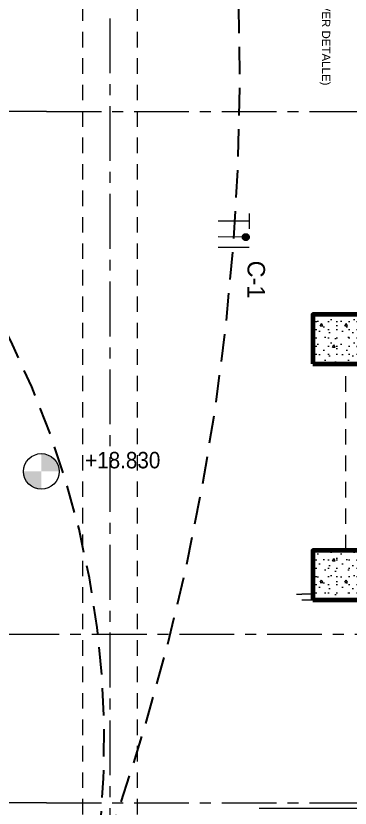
# Model space of a CAD drawing. Header units: inches. Extents: x -19 to 5698, y -728 to 92.
# Drawn here: x 413.46 to 416.51, y 20.35 to 27.57 of the extents above; entities that cross this region are included whole.
import ezdxf

# ---------------------------------------------------------------- set-up
doc = ezdxf.new("R2010")
doc.units = ezdxf.units.IN
doc.header["$MEASUREMENT"] = 0
for name, pattern in [('CONTINUA', [0]), ('HIDDEN', [0.375, 0.25, -0.125]), ('Hidden Line', [0.195611, 0.141111, -0.0545]), ('Línea Oculta', [0.195611, 0.141111, -0.0545]), ('Punto & Raya', [0.65, 0.5, -0.075, 0, -0.075]), ('RAYITAS', [0.375, 0.25, -0.125])]:
    doc.linetypes.add(name, pattern=pattern)
doc.layers.get('0').update_dxf_attribs({"color": 61})
for name, color, linetype, lineweight in [('00 conduct tomacorr', 120, 'HIDDEN', 30), ('00 IE CKTO ILUMINACION', 3, 'Continuous', 50), ('T-TECHO-E', 150, 'Continuous', 20), ('TOMACORRIENTE', 22, 'RAYITAS', 9)]:
    doc.layers.add(name, color=color, linetype=linetype, lineweight=lineweight)
for name, color, linetype in [('02 _ ARQ _ ALB _ Ejes Generales', 251, 'Continuous'), ('02 _ ARQ _ ZON _ Espacio.3D', 7, 'Continuous'), ('08 _ STR _ EXT _ 06 Columnas', 7, 'Continuous'), ('08 _ STR _ EXT _ 09 Vigas', 251, 'Continuous'), ('Interior - CIELO RASSO', 7, 'Continuous'), ('Marcador - Secciones', 7, 'Continuous'), ('Notas - Etiquetas', 7, 'Continuous')]:
    doc.layers.add(name, color=color, linetype=linetype)
doc.styles.add('Estilo_Generado_4', font='swisse.ttf')
doc.dimstyles.new('Estilo_Generado__8', dxfattribs={"dimtxt": 0.18, "dimasz": 0.0912, "dimexe": 0.18, "dimexo": 0.0625, "dimgap": 0, "dimtad": 0, "dimtih": 1, "dimtoh": 1, "dimdec": 4, "dimzin": 0, "dimdsep": 46, "dimcen": 0.09, "dimadec": 0, "dimazin": 0, "dimtfac": 1, "dimtdec": 4, "dimtmove": 0, "dimatfit": 3, "dimldrblk": 'ARROWHEAD_5', "dimfxl": 1, "dimtolj": 1, "dimtzin": 0, "dimarcsym": 0})
pattern_1 = [(0, (370.00008, 2e-08), (0, 0.3897114), [0.024375, -0.200625]), (0, (370.11258, 0.19486), (0, 0.3897114), [0.024375, -0.200625]), (60, (370.00008, 2e-08), (-0.3375, 0.1948557), [0.024375, -0.200625]), (60, (370.22508, 2e-08), (-0.3375, 0.1948557), [0.024375, -0.200625]), (120, (370.02445, 2e-08), (0.3375, 0.1948557), [0.024375, -0.200625]), (120, (370.24945, 2e-08), (0.3375, 0.1948557), [0.024375, -0.200625]), (0, (370.000076, 0.0375), (0, 0.075), [0, -0.075, 0, -0.1125]), (45, (370.037576, 0.0375), (-0.05303301, 0.05303301), [0, -0.05625, 0, -0.09375])]

# ---------------------------------------------------------------- blocks, each defined once
blk = doc.blocks.new('ARROWHEAD_5')
at = {"linetype": 'Continuous', "lineweight": 0}
blk.add_hatch(color=0, dxfattribs=at).paths.add_polyline_path([(-1, 0.2679), (0, 0), (-1, -0.2679)])
at = {"color": 0, "linetype": 'Continuous', "lineweight": 0}
blk.add_line((0, 0), (-1, 0), dxfattribs=at)
blk = doc.blocks.new('a')
at = {"layer": 'TOMACORRIENTE', "ltscale": 0.05}
h = blk.add_hatch(color=4, dxfattribs=at)
edge = h.paths.add_edge_path()
edge.add_arc((0, 0.0752), 0.0211, 0, 360)
at = {"layer": 'TOMACORRIENTE', "color": 4}
for p, q in [((-0.1455, 0.0963), (-0.0515, 0.0963)), ((-0.0985, 0.0963), (-0.0985, -0.0966)), ((0, 0.0963), (0, -0.0963)), ((0.0623, -0.0963), (0.0623, 0.0963))]:
    blk.add_line(p, q, dxfattribs=at)
blk.add_circle((0, 0.0752), 0.0211, dxfattribs=at)
blk = doc.blocks.new('CABLE 3FACE')
at = {"layer": 'T-TECHO-E', "rotation": 59.94170052614085}
blk.add_blockref('a', (0, 0), dxfattribs=at)

msp = doc.modelspace()

# ---------------------------------------------------------------- hatches: boundary and pattern name
at = {"linetype": 'Continuous', "lineweight": 13}
for points in [[(413.6904, 23.4195), (413.8529, 23.4195), (413.8405, 23.4817), (413.8053, 23.5344), (413.7526, 23.5696), (413.6904, 23.582)], [(413.6904, 23.4195), (413.5279, 23.4195), (413.5403, 23.3573), (413.5755, 23.3046), (413.6282, 23.2694), (413.6904, 23.257)]]:
    msp.add_hatch(color=7, dxfattribs=at).paths.add_polyline_path(points)
at = {"layer": '08 _ STR _ EXT _ 06 Columnas', "linetype": 'Continuous', "lineweight": 9}
h = msp.add_hatch(dxfattribs=at)
h.set_pattern_fill('HORMIGÓN_EN_MASA_0002', style=0, pattern_type=2)
h.set_pattern_definition(pattern_1)
h.paths.add_polyline_path([(416.17, 24.4), (416.67, 24.4), (416.67, 24.85), (416.17, 24.85)])
h = msp.add_hatch(dxfattribs=at)
h.set_pattern_fill('HORMIGÓN_EN_MASA_0002', style=0, pattern_type=2)
h.set_pattern_definition(pattern_1)
h.paths.add_polyline_path([(416.17, 22.25), (416.67, 22.25), (416.67, 22.7), (416.17, 22.7)])

# ---------------------------------------------------------------- linework, layer by layer
at = {"color": 7, "linetype": 'Continuous', "lineweight": 13}
msp.add_circle((413.6904, 23.4195), 0.1625, dxfattribs=at)
at = {"layer": '00 conduct tomacorr'}
for centre, radius, start, end in [((394.5635, 27.0528), 20.9401, 339.44337, 11.98064), ((406.0193, 20.9538), 8.2468, 351.25545, 93.31864)]:
    msp.add_arc(centre, radius, start, end, dxfattribs=at)
at = {"layer": '02 _ ARQ _ ALB _ Ejes Generales', "color": 251, "linetype": 'Punto & Raya', "lineweight": 13, "true_color": 0x636466}
for p, q in [((414.3201, 3.05), (414.3201, 44.9)), ((413.7385, 26.7), (412.7385, 26.7)), ((413.7385, 26.7), (419.7385, 26.7)), ((413.7385, 20.4), (412.7385, 20.4)), ((413.7385, 20.4), (419.7385, 20.4))]:
    msp.add_line(p, q, dxfattribs=at)
at = {"layer": '02 _ ARQ _ ZON _ Espacio.3D', "color": 254, "linetype": 'Continuous', "lineweight": 0, "flags": 128}
msp.add_lwpolyline([(415.6804, 20.35), (416.6701, 20.35), (416.67, 22.25), (416.17, 22.25), (416.17, 22.7), (416.67, 22.7), (416.67, 24.4), (416.17, 24.4), (416.17, 24.85), (416.67, 24.85), (416.6701, 26.75), (421.0701, 26.75), (421.0701, 27), (421.4201, 27), (421.4201, 29.7)], dxfattribs=at)
at = {"layer": '08 _ STR _ EXT _ 06 Columnas', "color": 7, "linetype": 'Continuous', "lineweight": 80, "flags": 128}
for points in [[(416.17, 24.4), (416.67, 24.4), (416.67, 24.85), (416.17, 24.85)], [(416.17, 22.25), (416.67, 22.25), (416.67, 22.7), (416.17, 22.7)]]:
    msp.add_lwpolyline(points, close=True, dxfattribs=at)
at = {"layer": '08 _ STR _ EXT _ 09 Vigas', "color": 251, "linetype": 'Hidden Line', "lineweight": 13, "true_color": 0x636466}
for p, q in [((414.0701, 17.4), (414.0701, 29.7)), ((414.5701, 17.4), (414.5701, 29.7)), ((416.47, 22.7), (416.47, 24.4)), ((416.67, 24.4), (416.47, 24.4)), ((416.67, 22.7), (416.47, 22.7))]:
    msp.add_line(p, q, dxfattribs=at)
at = {"layer": 'Interior - CIELO RASSO', "color": 251, "linetype": 'Línea Oculta', "lineweight": 13, "flags": 128}
for points in [[(416.0201, 22.3), (416.0701, 22.3)], [(416.17, 22.3), (416.0701, 22.3)], [(416.0701, 22.25), (416.17, 22.25)]]:
    msp.add_lwpolyline(points, dxfattribs=at)
at = {"layer": 'Marcador - Secciones', "color": 251, "linetype": 'Punto & Raya', "lineweight": 13, "true_color": 0x636466}
msp.add_line((398.9527, 21.9367), (426.7072, 21.9367), dxfattribs=at)

# ---------------------------------------------------------------- block references
at = {"layer": '00 conduct tomacorr', "xscale": 1.47256122672843, "yscale": 1.47256122672843, "zscale": 1.47256122672843, "rotation": 209.7894777823319}
msp.add_blockref('CABLE 3FACE', (415.4468, 25.5564), dxfattribs=at)

# ---------------------------------------------------------------- texts
at = {"color": 7, "lineweight": 13, "insert": (414.0904, 23.4456), "char_height": 0.15, "attachment_point": 7, "style": 'Estilo_Generado_4'}
msp.add_mtext('\\A1;{\\W0.900000x;\\pql;\\fSwis721 Ex BT|b0|i0|c0|p34;+18.830}', dxfattribs=at)
at = {"layer": '00 IE CKTO ILUMINACION', "color": 4, "linetype": 'CONTINUA', "lineweight": 15}
msp.add_text('C-1', height=0.15962, rotation=269.75156, dxfattribs=at).set_placement((415.5737, 25.3413))
at = {"layer": 'Notas - Etiquetas', "color": 171, "linetype": 'Continuous', "lineweight": 13, "insert": (416.2793, 28.714), "char_height": 0.075, "attachment_point": 4, "rotation": 270.00073, "style": 'Estilo_Generado_4'}
msp.add_mtext('\\A1;{\\pql;\\fSwis721 Ex BT|b0|i0|c0|p34;TABIQUERIA FIJA 2 (VER DETALLE)\\fSwis721 Ex BT|b0|i0|c0|p34; }', dxfattribs=at)

# ---------------------------------------------------------------- leaders
at = {"layer": 'Notas - Etiquetas', "color": 144, "linetype": 'Continuous', "lineweight": 13, "annotation_type": 0, "has_hookline": 1, "hookline_direction": 0, "text_width": 1.9482, "horizontal_direction": (1.3e-05, -1, 0)}
msp.add_leader([(416.6851, 28.775), (416.2793, 28.775), (416.2793, 28.714)], dimstyle='Estilo_Generado__8', dxfattribs=at)

doc.saveas('drawing.dxf')
